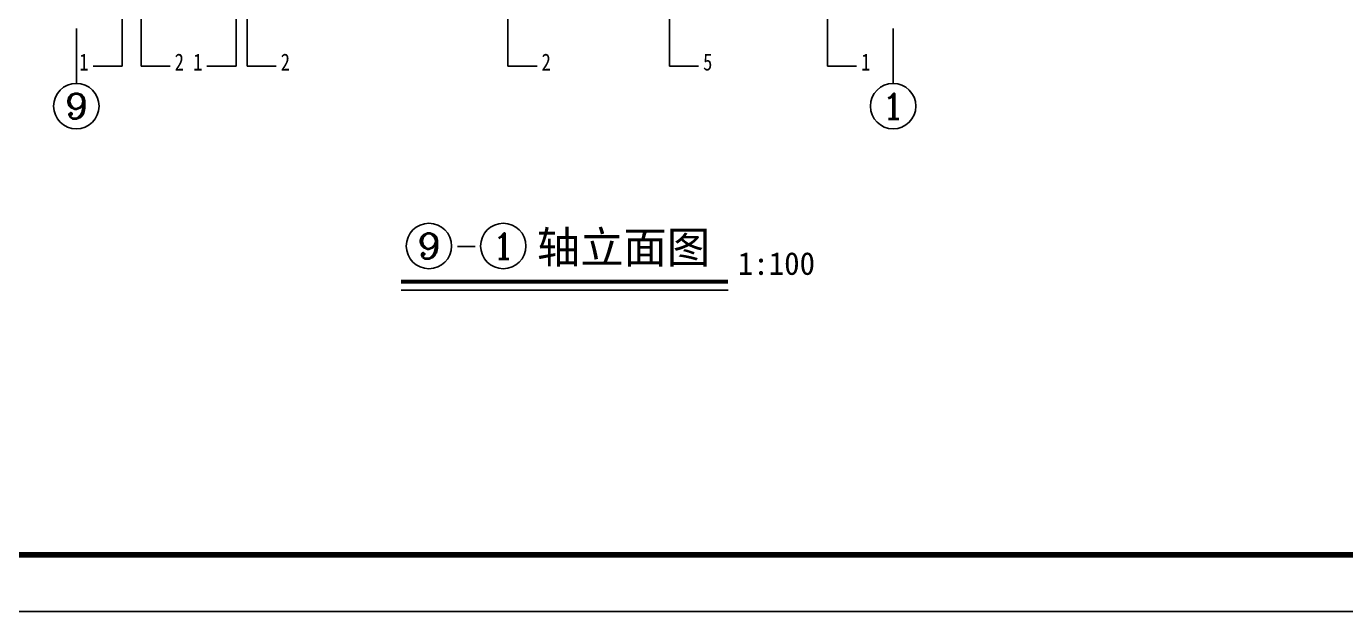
# Model space of a CAD drawing. Extents: x 12400 to 217743, y 90685 to 209848.
# Drawn here: x 24093 to 47351, y 136580 to 146890 of the extents above; entities that cross this region are included whole.
import ezdxf
from ezdxf.enums import TextEntityAlignment as Align

# ---------------------------------------------------------------- set-up
doc = ezdxf.new("R2010")
doc.units = 0
doc.header["$LTSCALE"] = 200
doc.layers.get('0').update_dxf_attribs({"linetype": 'CONTINUOUS'})
for name, color, linetype in [('AXIS', 3, 'CONTINUOUS'), ('AXIS_TEXT', 7, 'CONTINUOUS'), ('PUB_TEXT', 7, 'CONTINUOUS'), ('PUB_TITLE', 143, 'CONTINUOUS')]:
    doc.layers.add(name, color=color, linetype=linetype)
doc.styles.add('2', font='SIMHEI.TTF')
doc.styles.add('COMPLEX', font='COMPLEX')
doc.styles.add('黑体', font='SIMHEI.TTF', dxfattribs={"width": 0.8})

# ---------------------------------------------------------------- blocks, each defined once
blk = doc.blocks.new('_AXISO')
blk.add_circle((0, 0), 0.5)
at = {"layer": 'AXIS_TEXT', "style": 'COMPLEX', "width": 1.041667}
blk.add_attdef('A', text='', height=0.56, dxfattribs=at).set_placement((-0.25, -0.28), (0.25, -0.28), align=Align.FIT)

msp = doc.modelspace()

# ---------------------------------------------------------------- linework, layer by layer
at = {"layer": 'AXIS'}
for p, q in [((24973.764, 145885.498), (24973.764, 146852.305)), ((39373.764, 145885.498), (39373.764, 146852.305))]:
    msp.add_line(p, q, dxfattribs=at)
at = {"layer": 'PUB_TEXT'}
for p, q in [((26114.78, 155036.885), (26114.78, 146191.206)), ((32583.612, 155032.257), (32583.612, 146191.206)), ((35431.22, 152418.716), (35431.22, 146191.206)), ((25781.618, 149828.899), (25781.618, 146191.206)), ((27985.075, 149936.471), (27985.075, 146191.206)), ((27789.667, 148783.831), (27789.667, 146191.206)), ((38216.924, 148783.831), (38216.924, 146191.206)), ((25781.618, 146191.206), (25268.196, 146191.206)), ((26114.78, 146191.206), (26628.202, 146191.206)), ((27789.667, 146191.206), (27276.245, 146191.206)), ((27985.075, 146191.206), (28498.498, 146191.206)), ((32583.612, 146191.206), (33097.034, 146191.206)), ((35431.22, 146191.206), (35944.643, 146191.206)), ((38216.924, 146191.206), (38730.346, 146191.206))]:
    msp.add_line(p, q, dxfattribs=at)
at = {"layer": 'PUB_TITLE'}
msp.add_line((31693.492, 143014.907), (32002.493, 143014.907), dxfattribs=at)
msp.add_lwpolyline([(96505.091, 136580.05), (12405.091, 136580.05), (12405.091, 195980.05), (96505.091, 195980.05)], close=True, dxfattribs=at)
at = {"layer": 'PUB_TITLE', "const_width": 100}
msp.add_lwpolyline([(95505.091, 137580.05), (95505.091, 194980.05), (14905.091, 194980.05), (14905.091, 137580.05)], close=True, dxfattribs=at)
at = {"layer": 'PUB_TITLE', "const_width": 70}
msp.add_lwpolyline([(30699.448, 142392.325), (36463.503, 142392.325)], dxfattribs=at)
at = {"layer": 'PUB_TITLE'}
msp.add_lwpolyline([(30699.448, 142242.325), (36463.503, 142242.325)], dxfattribs=at)

# ---------------------------------------------------------------- block references
at = {"layer": 'AXIS'}
ref = msp.add_blockref('_AXISO', (24973.764, 145485.498), dxfattribs=dict(at, xscale=800, yscale=800, zscale=800))
ref.add_attrib('A', '9', dxfattribs={"layer": 'AXIS_TEXT', "height": 448, "style": 'COMPLEX', "width": 1.339286}).set_placement((24773.764, 145261.498), (25173.764, 145261.498), align=Align.FIT)
ref = msp.add_blockref('_AXISO', (39373.764, 145485.498), dxfattribs=dict(at, xscale=800, yscale=800, zscale=800))
ref.add_attrib('A', '1', dxfattribs={"layer": 'AXIS_TEXT', "height": 448, "style": 'COMPLEX', "width": 2.083333}).set_placement((39173.764, 145261.498), (39573.764, 145261.498), align=Align.FIT)
at = {"layer": 'PUB_TITLE'}
ref = msp.add_blockref('_AXISO', (31189.384, 143020.88), dxfattribs=dict(at, xscale=-800, yscale=800, zscale=800))
ref.add_attrib('A', '9', dxfattribs={"layer": 'AXIS_TEXT', "height": 448, "style": 'COMPLEX', "width": 1.339286}).set_placement((30989.384, 142796.88), (31389.384, 142796.88), align=Align.FIT)
ref = msp.add_blockref('_AXISO', (32500.605, 143020.88), dxfattribs=dict(at, xscale=-800, yscale=800, zscale=800))
ref.add_attrib('A', '1', dxfattribs={"layer": 'AXIS_TEXT', "height": 448, "style": 'COMPLEX', "width": 2.083333}).set_placement((32300.605, 142796.88), (32700.605, 142796.88), align=Align.FIT)

# ---------------------------------------------------------------- texts
at = {"layer": 'PUB_TEXT', "style": '黑体', "width": 0.8}
for s, p in [('1', (25107.755, 146261.632)), ('2', (26788.643, 146261.632)), ('1', (27115.804, 146261.632)), ('2', (28658.938, 146261.632)), ('2', (33257.475, 146261.632)), ('5', (36105.083, 146261.632)), ('1', (38890.787, 146261.632))]:
    msp.add_text(s, height=300, dxfattribs=at).set_placement(p, align=Align.MIDDLE)
at = {"layer": 'PUB_TITLE', "style": '2'}
for s, height, p in [('轴立面图', 560, (33092.677, 142718.331)), ('1:100', 400, (36636.29, 142512.948))]:
    msp.add_text(s, height=height, dxfattribs=at).set_placement(p)

doc.saveas('drawing.dxf')
